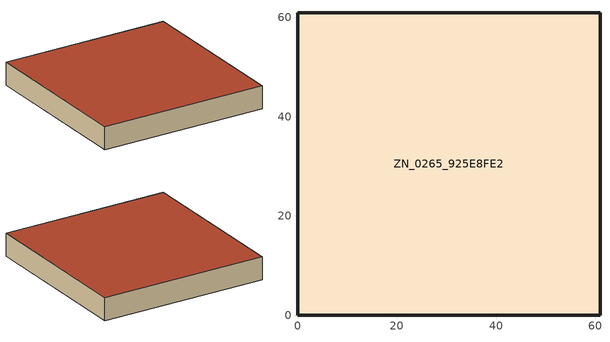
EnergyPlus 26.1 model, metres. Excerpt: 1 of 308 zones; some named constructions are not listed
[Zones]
ZN_0265_925E8FE2
 floor ground (Default_Floor_Construction): 0,60.93 60.93,60.93 60.93,0 0,0 z0
 wall outside (Default_Wall_Construction): 60.93,60.93 0,60.93 0,0 60.93,0 60.93,60.93 z0:8.29
 roof outside (Default_Roof_Construction): 0,0 60.93,0 60.93,60.93 0,60.93 z8.29
[ZoneHVAC:PackagedTerminalAirConditioner]
ZN_0139_7C8B9402_PTAC: GreenFlow_HVAC_Availability_Schedule, ZN_0139_7C8B9402_ExhaustNode, ZN_0139_7C8B9402_InletNode, OutdoorAir:Mixer, ZN_0139_7C8B9402_OA_MIXER, Autosize, Autosize, Autosize, No, 0, 0, 0, Fan:OnOff, ZN_0139_7C8B9402_PTAC_FAN, Coil:Heating:Electric, ZN_0139_7C8B9402_PTAC_ELEC_HEAT, Coil:Cooling:DX:SingleSpeed, ZN_0139_7C8B9402_PTAC_DX_COOL, DrawThrough, GreenFlow_HVAC_Cycling_Fan_Schedule, , , None
ZN_0140_134D859A_PTAC: GreenFlow_HVAC_Availability_Schedule, ZN_0140_134D859A_ExhaustNode, ZN_0140_134D859A_InletNode, OutdoorAir:Mixer, ZN_0140_134D859A_OA_MIXER, Autosize, Autosize, Autosize, No, 0, 0, 0, Fan:OnOff, ZN_0140_134D859A_PTAC_FAN, Coil:Heating:Electric, ZN_0140_134D859A_PTAC_ELEC_HEAT, Coil:Cooling:DX:SingleSpeed, ZN_0140_134D859A_PTAC_DX_COOL, DrawThrough, GreenFlow_HVAC_Cycling_Fan_Schedule, , , None
ZN_0141_30A369C1_PTAC: GreenFlow_HVAC_Availability_Schedule, ZN_0141_30A369C1_ExhaustNode, ZN_0141_30A369C1_InletNode, OutdoorAir:Mixer, ZN_0141_30A369C1_OA_MIXER, Autosize, Autosize, Autosize, No, 0, 0, 0, Fan:OnOff, ZN_0141_30A369C1_PTAC_FAN, Coil:Heating:Electric, ZN_0141_30A369C1_PTAC_ELEC_HEAT, Coil:Cooling:DX:SingleSpeed, ZN_0141_30A369C1_PTAC_DX_COOL, DrawThrough, GreenFlow_HVAC_Cycling_Fan_Schedule, , , None
ZN_0142_AF77278A_PTAC: GreenFlow_HVAC_Availability_Schedule, ZN_0142_AF77278A_ExhaustNode, ZN_0142_AF77278A_InletNode, OutdoorAir:Mixer, ZN_0142_AF77278A_OA_MIXER, Autosize, Autosize, Autosize, No, 0, 0, 0, Fan:OnOff, ZN_0142_AF77278A_PTAC_FAN, Coil:Heating:Electric, ZN_0142_AF77278A_PTAC_ELEC_HEAT, Coil:Cooling:DX:SingleSpeed, ZN_0142_AF77278A_PTAC_DX_COOL, DrawThrough, GreenFlow_HVAC_Cycling_Fan_Schedule, , , None
ZN_0143_7FF6431F_PTAC: GreenFlow_HVAC_Availability_Schedule, ZN_0143_7FF6431F_ExhaustNode, ZN_0143_7FF6431F_InletNode, OutdoorAir:Mixer, ZN_0143_7FF6431F_OA_MIXER, Autosize, Autosize, Autosize, No, 0, 0, 0, Fan:OnOff, ZN_0143_7FF6431F_PTAC_FAN, Coil:Heating:Electric, ZN_0143_7FF6431F_PTAC_ELEC_HEAT, Coil:Cooling:DX:SingleSpeed, ZN_0143_7FF6431F_PTAC_DX_COOL, DrawThrough, GreenFlow_HVAC_Cycling_Fan_Schedule, , , None
ZN_0144_391CD845_PTAC: GreenFlow_HVAC_Availability_Schedule, ZN_0144_391CD845_ExhaustNode, ZN_0144_391CD845_InletNode, OutdoorAir:Mixer, ZN_0144_391CD845_OA_MIXER, Autosize, Autosize, Autosize, No, 0, 0, 0, Fan:OnOff, ZN_0144_391CD845_PTAC_FAN, Coil:Heating:Electric, ZN_0144_391CD845_PTAC_ELEC_HEAT, Coil:Cooling:DX:SingleSpeed, ZN_0144_391CD845_PTAC_DX_COOL, DrawThrough, GreenFlow_HVAC_Cycling_Fan_Schedule, , , None
ZN_0145_304F77CB_PTAC: GreenFlow_HVAC_Availability_Schedule, ZN_0145_304F77CB_ExhaustNode, ZN_0145_304F77CB_InletNode, OutdoorAir:Mixer, ZN_0145_304F77CB_OA_MIXER, Autosize, Autosize, Autosize, No, 0, 0, 0, Fan:OnOff, ZN_0145_304F77CB_PTAC_FAN, Coil:Heating:Electric, ZN_0145_304F77CB_PTAC_ELEC_HEAT, Coil:Cooling:DX:SingleSpeed, ZN_0145_304F77CB_PTAC_DX_COOL, DrawThrough, GreenFlow_HVAC_Cycling_Fan_Schedule, , , None
ZN_0146_C2FDDE64_PTAC: GreenFlow_HVAC_Availability_Schedule, ZN_0146_C2FDDE64_ExhaustNode, ZN_0146_C2FDDE64_InletNode, OutdoorAir:Mixer, ZN_0146_C2FDDE64_OA_MIXER, Autosize, Autosize, Autosize, No, 0, 0, 0, Fan:OnOff, ZN_0146_C2FDDE64_PTAC_FAN, Coil:Heating:Electric, ZN_0146_C2FDDE64_PTAC_ELEC_HEAT, Coil:Cooling:DX:SingleSpeed, ZN_0146_C2FDDE64_PTAC_DX_COOL, DrawThrough, GreenFlow_HVAC_Cycling_Fan_Schedule, , , None
ZN_0147_185301BE_PTAC: GreenFlow_HVAC_Availability_Schedule, ZN_0147_185301BE_ExhaustNode, ZN_0147_185301BE_InletNode, OutdoorAir:Mixer, ZN_0147_185301BE_OA_MIXER, Autosize, Autosize, Autosize, No, 0, 0, 0, Fan:OnOff, ZN_0147_185301BE_PTAC_FAN, Coil:Heating:Electric, ZN_0147_185301BE_PTAC_ELEC_HEAT, Coil:Cooling:DX:SingleSpeed, ZN_0147_185301BE_PTAC_DX_COOL, DrawThrough, GreenFlow_HVAC_Cycling_Fan_Schedule, , , None
ZN_0148_B158AE5D_PTAC: GreenFlow_HVAC_Availability_Schedule, ZN_0148_B158AE5D_ExhaustNode, ZN_0148_B158AE5D_InletNode, OutdoorAir:Mixer, ZN_0148_B158AE5D_OA_MIXER, Autosize, Autosize, Autosize, No, 0, 0, 0, Fan:OnOff, ZN_0148_B158AE5D_PTAC_FAN, Coil:Heating:Electric, ZN_0148_B158AE5D_PTAC_ELEC_HEAT, Coil:Cooling:DX:SingleSpeed, ZN_0148_B158AE5D_PTAC_DX_COOL, DrawThrough, GreenFlow_HVAC_Cycling_Fan_Schedule, , , None
ZN_0149_68EDAAA8_PTAC: GreenFlow_HVAC_Availability_Schedule, ZN_0149_68EDAAA8_ExhaustNode, ZN_0149_68EDAAA8_InletNode, OutdoorAir:Mixer, ZN_0149_68EDAAA8_OA_MIXER, Autosize, Autosize, Autosize, No, 0, 0, 0, Fan:OnOff, ZN_0149_68EDAAA8_PTAC_FAN, Coil:Heating:Electric, ZN_0149_68EDAAA8_PTAC_ELEC_HEAT, Coil:Cooling:DX:SingleSpeed, ZN_0149_68EDAAA8_PTAC_DX_COOL, DrawThrough, GreenFlow_HVAC_Cycling_Fan_Schedule, , , None
ZN_0150_A1B9DFF3_PTAC: GreenFlow_HVAC_Availability_Schedule, ZN_0150_A1B9DFF3_ExhaustNode, ZN_0150_A1B9DFF3_InletNode, OutdoorAir:Mixer, ZN_0150_A1B9DFF3_OA_MIXER, Autosize, Autosize, Autosize, No, 0, 0, 0, Fan:OnOff, ZN_0150_A1B9DFF3_PTAC_FAN, Coil:Heating:Electric, ZN_0150_A1B9DFF3_PTAC_ELEC_HEAT, Coil:Cooling:DX:SingleSpeed, ZN_0150_A1B9DFF3_PTAC_DX_COOL, DrawThrough, GreenFlow_HVAC_Cycling_Fan_Schedule, , , None
ZN_0151_1365ED5C_PTAC: GreenFlow_HVAC_Availability_Schedule, ZN_0151_1365ED5C_ExhaustNode, ZN_0151_1365ED5C_InletNode, OutdoorAir:Mixer, ZN_0151_1365ED5C_OA_MIXER, Autosize, Autosize, Autosize, No, 0, 0, 0, Fan:OnOff, ZN_0151_1365ED5C_PTAC_FAN, Coil:Heating:Electric, ZN_0151_1365ED5C_PTAC_ELEC_HEAT, Coil:Cooling:DX:SingleSpeed, ZN_0151_1365ED5C_PTAC_DX_COOL, DrawThrough, GreenFlow_HVAC_Cycling_Fan_Schedule, , , None
ZN_0152_0453DB2B_PTAC: GreenFlow_HVAC_Availability_Schedule, ZN_0152_0453DB2B_ExhaustNode, ZN_0152_0453DB2B_InletNode, OutdoorAir:Mixer, ZN_0152_0453DB2B_OA_MIXER, Autosize, Autosize, Autosize, No, 0, 0, 0, Fan:OnOff, ZN_0152_0453DB2B_PTAC_FAN, Coil:Heating:Electric, ZN_0152_0453DB2B_PTAC_ELEC_HEAT, Coil:Cooling:DX:SingleSpeed, ZN_0152_0453DB2B_PTAC_DX_COOL, DrawThrough, GreenFlow_HVAC_Cycling_Fan_Schedule, , , None
ZN_0153_B9D61F34_PTAC: GreenFlow_HVAC_Availability_Schedule, ZN_0153_B9D61F34_ExhaustNode, ZN_0153_B9D61F34_InletNode, OutdoorAir:Mixer, ZN_0153_B9D61F34_OA_MIXER, Autosize, Autosize, Autosize, No, 0, 0, 0, Fan:OnOff, ZN_0153_B9D61F34_PTAC_FAN, Coil:Heating:Electric, ZN_0153_B9D61F34_PTAC_ELEC_HEAT, Coil:Cooling:DX:SingleSpeed, ZN_0153_B9D61F34_PTAC_DX_COOL, DrawThrough, GreenFlow_HVAC_Cycling_Fan_Schedule, , , None
ZN_0154_04DA8D93_PTAC: GreenFlow_HVAC_Availability_Schedule, ZN_0154_04DA8D93_ExhaustNode, ZN_0154_04DA8D93_InletNode, OutdoorAir:Mixer, ZN_0154_04DA8D93_OA_MIXER, Autosize, Autosize, Autosize, No, 0, 0, 0, Fan:OnOff, ZN_0154_04DA8D93_PTAC_FAN, Coil:Heating:Electric, ZN_0154_04DA8D93_PTAC_ELEC_HEAT, Coil:Cooling:DX:SingleSpeed, ZN_0154_04DA8D93_PTAC_DX_COOL, DrawThrough, GreenFlow_HVAC_Cycling_Fan_Schedule, , , None
ZN_0155_9D91A08E_PTAC: GreenFlow_HVAC_Availability_Schedule, ZN_0155_9D91A08E_ExhaustNode, ZN_0155_9D91A08E_InletNode, OutdoorAir:Mixer, ZN_0155_9D91A08E_OA_MIXER, Autosize, Autosize, Autosize, No, 0, 0, 0, Fan:OnOff, ZN_0155_9D91A08E_PTAC_FAN, Coil:Heating:Electric, ZN_0155_9D91A08E_PTAC_ELEC_HEAT, Coil:Cooling:DX:SingleSpeed, ZN_0155_9D91A08E_PTAC_DX_COOL, DrawThrough, GreenFlow_HVAC_Cycling_Fan_Schedule, , , None
ZN_0156_4CAB573A_PTAC: GreenFlow_HVAC_Availability_Schedule, ZN_0156_4CAB573A_ExhaustNode, ZN_0156_4CAB573A_InletNode, OutdoorAir:Mixer, ZN_0156_4CAB573A_OA_MIXER, Autosize, Autosize, Autosize, No, 0, 0, 0, Fan:OnOff, ZN_0156_4CAB573A_PTAC_FAN, Coil:Heating:Electric, ZN_0156_4CAB573A_PTAC_ELEC_HEAT, Coil:Cooling:DX:SingleSpeed, ZN_0156_4CAB573A_PTAC_DX_COOL, DrawThrough, GreenFlow_HVAC_Cycling_Fan_Schedule, , , None
ZN_0157_D9287011_PTAC: GreenFlow_HVAC_Availability_Schedule, ZN_0157_D9287011_ExhaustNode, ZN_0157_D9287011_InletNode, OutdoorAir:Mixer, ZN_0157_D9287011_OA_MIXER, Autosize, Autosize, Autosize, No, 0, 0, 0, Fan:OnOff, ZN_0157_D9287011_PTAC_FAN, Coil:Heating:Electric, ZN_0157_D9287011_PTAC_ELEC_HEAT, Coil:Cooling:DX:SingleSpeed, ZN_0157_D9287011_PTAC_DX_COOL, DrawThrough, GreenFlow_HVAC_Cycling_Fan_Schedule, , , None
ZN_0158_27FD3C13_PTAC: GreenFlow_HVAC_Availability_Schedule, ZN_0158_27FD3C13_ExhaustNode, ZN_0158_27FD3C13_InletNode, OutdoorAir:Mixer, ZN_0158_27FD3C13_OA_MIXER, Autosize, Autosize, Autosize, No, 0, 0, 0, Fan:OnOff, ZN_0158_27FD3C13_PTAC_FAN, Coil:Heating:Electric, ZN_0158_27FD3C13_PTAC_ELEC_HEAT, Coil:Cooling:DX:SingleSpeed, ZN_0158_27FD3C13_PTAC_DX_COOL, DrawThrough, GreenFlow_HVAC_Cycling_Fan_Schedule, , , None
ZN_0159_9D803010_PTAC: GreenFlow_HVAC_Availability_Schedule, ZN_0159_9D803010_ExhaustNode, ZN_0159_9D803010_InletNode, OutdoorAir:Mixer, ZN_0159_9D803010_OA_MIXER, Autosize, Autosize, Autosize, No, 0, 0, 0, Fan:OnOff, ZN_0159_9D803010_PTAC_FAN, Coil:Heating:Electric, ZN_0159_9D803010_PTAC_ELEC_HEAT, Coil:Cooling:DX:SingleSpeed, ZN_0159_9D803010_PTAC_DX_COOL, DrawThrough, GreenFlow_HVAC_Cycling_Fan_Schedule, , , None
ZN_0160_4B3AB0EC_PTAC: GreenFlow_HVAC_Availability_Schedule, ZN_0160_4B3AB0EC_ExhaustNode, ZN_0160_4B3AB0EC_InletNode, OutdoorAir:Mixer, ZN_0160_4B3AB0EC_OA_MIXER, Autosize, Autosize, Autosize, No, 0, 0, 0, Fan:OnOff, ZN_0160_4B3AB0EC_PTAC_FAN, Coil:Heating:Electric, ZN_0160_4B3AB0EC_PTAC_ELEC_HEAT, Coil:Cooling:DX:SingleSpeed, ZN_0160_4B3AB0EC_PTAC_DX_COOL, DrawThrough, GreenFlow_HVAC_Cycling_Fan_Schedule, , , None
ZN_0161_3F37EE41_PTAC: GreenFlow_HVAC_Availability_Schedule, ZN_0161_3F37EE41_ExhaustNode, ZN_0161_3F37EE41_InletNode, OutdoorAir:Mixer, ZN_0161_3F37EE41_OA_MIXER, Autosize, Autosize, Autosize, No, 0, 0, 0, Fan:OnOff, ZN_0161_3F37EE41_PTAC_FAN, Coil:Heating:Electric, ZN_0161_3F37EE41_PTAC_ELEC_HEAT, Coil:Cooling:DX:SingleSpeed, ZN_0161_3F37EE41_PTAC_DX_COOL, DrawThrough, GreenFlow_HVAC_Cycling_Fan_Schedule, , , None
ZN_0162_439E8090_PTAC: GreenFlow_HVAC_Availability_Schedule, ZN_0162_439E8090_ExhaustNode, ZN_0162_439E8090_InletNode, OutdoorAir:Mixer, ZN_0162_439E8090_OA_MIXER, Autosize, Autosize, Autosize, No, 0, 0, 0, Fan:OnOff, ZN_0162_439E8090_PTAC_FAN, Coil:Heating:Electric, ZN_0162_439E8090_PTAC_ELEC_HEAT, Coil:Cooling:DX:SingleSpeed, ZN_0162_439E8090_PTAC_DX_COOL, DrawThrough, GreenFlow_HVAC_Cycling_Fan_Schedule, , , None
ZN_0163_339C02C2_PTAC: GreenFlow_HVAC_Availability_Schedule, ZN_0163_339C02C2_ExhaustNode, ZN_0163_339C02C2_InletNode, OutdoorAir:Mixer, ZN_0163_339C02C2_OA_MIXER, Autosize, Autosize, Autosize, No, 0, 0, 0, Fan:OnOff, ZN_0163_339C02C2_PTAC_FAN, Coil:Heating:Electric, ZN_0163_339C02C2_PTAC_ELEC_HEAT, Coil:Cooling:DX:SingleSpeed, ZN_0163_339C02C2_PTAC_DX_COOL, DrawThrough, GreenFlow_HVAC_Cycling_Fan_Schedule, , , None
ZN_0164_69AD16CD_PTAC: GreenFlow_HVAC_Availability_Schedule, ZN_0164_69AD16CD_ExhaustNode, ZN_0164_69AD16CD_InletNode, OutdoorAir:Mixer, ZN_0164_69AD16CD_OA_MIXER, Autosize, Autosize, Autosize, No, 0, 0, 0, Fan:OnOff, ZN_0164_69AD16CD_PTAC_FAN, Coil:Heating:Electric, ZN_0164_69AD16CD_PTAC_ELEC_HEAT, Coil:Cooling:DX:SingleSpeed, ZN_0164_69AD16CD_PTAC_DX_COOL, DrawThrough, GreenFlow_HVAC_Cycling_Fan_Schedule, , , None
ZN_0165_8DFCB2B8_PTAC: GreenFlow_HVAC_Availability_Schedule, ZN_0165_8DFCB2B8_ExhaustNode, ZN_0165_8DFCB2B8_InletNode, OutdoorAir:Mixer, ZN_0165_8DFCB2B8_OA_MIXER, Autosize, Autosize, Autosize, No, 0, 0, 0, Fan:OnOff, ZN_0165_8DFCB2B8_PTAC_FAN, Coil:Heating:Electric, ZN_0165_8DFCB2B8_PTAC_ELEC_HEAT, Coil:Cooling:DX:SingleSpeed, ZN_0165_8DFCB2B8_PTAC_DX_COOL, DrawThrough, GreenFlow_HVAC_Cycling_Fan_Schedule, , , None
ZN_0166_C2C36B41_PTAC: GreenFlow_HVAC_Availability_Schedule, ZN_0166_C2C36B41_ExhaustNode, ZN_0166_C2C36B41_InletNode, OutdoorAir:Mixer, ZN_0166_C2C36B41_OA_MIXER, Autosize, Autosize, Autosize, No, 0, 0, 0, Fan:OnOff, ZN_0166_C2C36B41_PTAC_FAN, Coil:Heating:Electric, ZN_0166_C2C36B41_PTAC_ELEC_HEAT, Coil:Cooling:DX:SingleSpeed, ZN_0166_C2C36B41_PTAC_DX_COOL, DrawThrough, GreenFlow_HVAC_Cycling_Fan_Schedule, , , None
ZN_0167_520E2762_PTAC: GreenFlow_HVAC_Availability_Schedule, ZN_0167_520E2762_ExhaustNode, ZN_0167_520E2762_InletNode, OutdoorAir:Mixer, ZN_0167_520E2762_OA_MIXER, Autosize, Autosize, Autosize, No, 0, 0, 0, Fan:OnOff, ZN_0167_520E2762_PTAC_FAN, Coil:Heating:Electric, ZN_0167_520E2762_PTAC_ELEC_HEAT, Coil:Cooling:DX:SingleSpeed, ZN_0167_520E2762_PTAC_DX_COOL, DrawThrough, GreenFlow_HVAC_Cycling_Fan_Schedule, , , None
ZN_0168_588DFD95_PTAC: GreenFlow_HVAC_Availability_Schedule, ZN_0168_588DFD95_ExhaustNode, ZN_0168_588DFD95_InletNode, OutdoorAir:Mixer, ZN_0168_588DFD95_OA_MIXER, Autosize, Autosize, Autosize, No, 0, 0, 0, Fan:OnOff, ZN_0168_588DFD95_PTAC_FAN, Coil:Heating:Electric, ZN_0168_588DFD95_PTAC_ELEC_HEAT, Coil:Cooling:DX:SingleSpeed, ZN_0168_588DFD95_PTAC_DX_COOL, DrawThrough, GreenFlow_HVAC_Cycling_Fan_Schedule, , , None
ZN_0169_66E20AA4_PTAC: GreenFlow_HVAC_Availability_Schedule, ZN_0169_66E20AA4_ExhaustNode, ZN_0169_66E20AA4_InletNode, OutdoorAir:Mixer, ZN_0169_66E20AA4_OA_MIXER, Autosize, Autosize, Autosize, No, 0, 0, 0, Fan:OnOff, ZN_0169_66E20AA4_PTAC_FAN, Coil:Heating:Electric, ZN_0169_66E20AA4_PTAC_ELEC_HEAT, Coil:Cooling:DX:SingleSpeed, ZN_0169_66E20AA4_PTAC_DX_COOL, DrawThrough, GreenFlow_HVAC_Cycling_Fan_Schedule, , , None
ZN_0170_C9DB072C_PTAC: GreenFlow_HVAC_Availability_Schedule, ZN_0170_C9DB072C_ExhaustNode, ZN_0170_C9DB072C_InletNode, OutdoorAir:Mixer, ZN_0170_C9DB072C_OA_MIXER, Autosize, Autosize, Autosize, No, 0, 0, 0, Fan:OnOff, ZN_0170_C9DB072C_PTAC_FAN, Coil:Heating:Electric, ZN_0170_C9DB072C_PTAC_ELEC_HEAT, Coil:Cooling:DX:SingleSpeed, ZN_0170_C9DB072C_PTAC_DX_COOL, DrawThrough, GreenFlow_HVAC_Cycling_Fan_Schedule, , , None
ZN_0171_E8494D29_PTAC: GreenFlow_HVAC_Availability_Schedule, ZN_0171_E8494D29_ExhaustNode, ZN_0171_E8494D29_InletNode, OutdoorAir:Mixer, ZN_0171_E8494D29_OA_MIXER, Autosize, Autosize, Autosize, No, 0, 0, 0, Fan:OnOff, ZN_0171_E8494D29_PTAC_FAN, Coil:Heating:Electric, ZN_0171_E8494D29_PTAC_ELEC_HEAT, Coil:Cooling:DX:SingleSpeed, ZN_0171_E8494D29_PTAC_DX_COOL, DrawThrough, GreenFlow_HVAC_Cycling_Fan_Schedule, , , None
ZN_0172_9C59F56C_PTAC: GreenFlow_HVAC_Availability_Schedule, ZN_0172_9C59F56C_ExhaustNode, ZN_0172_9C59F56C_InletNode, OutdoorAir:Mixer, ZN_0172_9C59F56C_OA_MIXER, Autosize, Autosize, Autosize, No, 0, 0, 0, Fan:OnOff, ZN_0172_9C59F56C_PTAC_FAN, Coil:Heating:Electric, ZN_0172_9C59F56C_PTAC_ELEC_HEAT, Coil:Cooling:DX:SingleSpeed, ZN_0172_9C59F56C_PTAC_DX_COOL, DrawThrough, GreenFlow_HVAC_Cycling_Fan_Schedule, , , None
ZN_0173_82892018_PTAC: GreenFlow_HVAC_Availability_Schedule, ZN_0173_82892018_ExhaustNode, ZN_0173_82892018_InletNode, OutdoorAir:Mixer, ZN_0173_82892018_OA_MIXER, Autosize, Autosize, Autosize, No, 0, 0, 0, Fan:OnOff, ZN_0173_82892018_PTAC_FAN, Coil:Heating:Electric, ZN_0173_82892018_PTAC_ELEC_HEAT, Coil:Cooling:DX:SingleSpeed, ZN_0173_82892018_PTAC_DX_COOL, DrawThrough, GreenFlow_HVAC_Cycling_Fan_Schedule, , , None
ZN_0174_98A2A24A_PTAC: GreenFlow_HVAC_Availability_Schedule, ZN_0174_98A2A24A_ExhaustNode, ZN_0174_98A2A24A_InletNode, OutdoorAir:Mixer, ZN_0174_98A2A24A_OA_MIXER, Autosize, Autosize, Autosize, No, 0, 0, 0, Fan:OnOff, ZN_0174_98A2A24A_PTAC_FAN, Coil:Heating:Electric, ZN_0174_98A2A24A_PTAC_ELEC_HEAT, Coil:Cooling:DX:SingleSpeed, ZN_0174_98A2A24A_PTAC_DX_COOL, DrawThrough, GreenFlow_HVAC_Cycling_Fan_Schedule, , , None
ZN_0175_8956BA41_PTAC: GreenFlow_HVAC_Availability_Schedule, ZN_0175_8956BA41_ExhaustNode, ZN_0175_8956BA41_InletNode, OutdoorAir:Mixer, ZN_0175_8956BA41_OA_MIXER, Autosize, Autosize, Autosize, No, 0, 0, 0, Fan:OnOff, ZN_0175_8956BA41_PTAC_FAN, Coil:Heating:Electric, ZN_0175_8956BA41_PTAC_ELEC_HEAT, Coil:Cooling:DX:SingleSpeed, ZN_0175_8956BA41_PTAC_DX_COOL, DrawThrough, GreenFlow_HVAC_Cycling_Fan_Schedule, , , None
ZN_0176_9314483B_PTAC: GreenFlow_HVAC_Availability_Schedule, ZN_0176_9314483B_ExhaustNode, ZN_0176_9314483B_InletNode, OutdoorAir:Mixer, ZN_0176_9314483B_OA_MIXER, Autosize, Autosize, Autosize, No, 0, 0, 0, Fan:OnOff, ZN_0176_9314483B_PTAC_FAN, Coil:Heating:Electric, ZN_0176_9314483B_PTAC_ELEC_HEAT, Coil:Cooling:DX:SingleSpeed, ZN_0176_9314483B_PTAC_DX_COOL, DrawThrough, GreenFlow_HVAC_Cycling_Fan_Schedule, , , None
ZN_0177_1BDC5C36_PTAC: GreenFlow_HVAC_Availability_Schedule, ZN_0177_1BDC5C36_ExhaustNode, ZN_0177_1BDC5C36_InletNode, OutdoorAir:Mixer, ZN_0177_1BDC5C36_OA_MIXER, Autosize, Autosize, Autosize, No, 0, 0, 0, Fan:OnOff, ZN_0177_1BDC5C36_PTAC_FAN, Coil:Heating:Electric, ZN_0177_1BDC5C36_PTAC_ELEC_HEAT, Coil:Cooling:DX:SingleSpeed, ZN_0177_1BDC5C36_PTAC_DX_COOL, DrawThrough, GreenFlow_HVAC_Cycling_Fan_Schedule, , , None
ZN_0178_748DEABB_PTAC: GreenFlow_HVAC_Availability_Schedule, ZN_0178_748DEABB_ExhaustNode, ZN_0178_748DEABB_InletNode, OutdoorAir:Mixer, ZN_0178_748DEABB_OA_MIXER, Autosize, Autosize, Autosize, No, 0, 0, 0, Fan:OnOff, ZN_0178_748DEABB_PTAC_FAN, Coil:Heating:Electric, ZN_0178_748DEABB_PTAC_ELEC_HEAT, Coil:Cooling:DX:SingleSpeed, ZN_0178_748DEABB_PTAC_DX_COOL, DrawThrough, GreenFlow_HVAC_Cycling_Fan_Schedule, , , None
ZN_0179_6F336E54_PTAC: GreenFlow_HVAC_Availability_Schedule, ZN_0179_6F336E54_ExhaustNode, ZN_0179_6F336E54_InletNode, OutdoorAir:Mixer, ZN_0179_6F336E54_OA_MIXER, Autosize, Autosize, Autosize, No, 0, 0, 0, Fan:OnOff, ZN_0179_6F336E54_PTAC_FAN, Coil:Heating:Electric, ZN_0179_6F336E54_PTAC_ELEC_HEAT, Coil:Cooling:DX:SingleSpeed, ZN_0179_6F336E54_PTAC_DX_COOL, DrawThrough, GreenFlow_HVAC_Cycling_Fan_Schedule, , , None
ZN_0180_7018E479_PTAC: GreenFlow_HVAC_Availability_Schedule, ZN_0180_7018E479_ExhaustNode, ZN_0180_7018E479_InletNode, OutdoorAir:Mixer, ZN_0180_7018E479_OA_MIXER, Autosize, Autosize, Autosize, No, 0, 0, 0, Fan:OnOff, ZN_0180_7018E479_PTAC_FAN, Coil:Heating:Electric, ZN_0180_7018E479_PTAC_ELEC_HEAT, Coil:Cooling:DX:SingleSpeed, ZN_0180_7018E479_PTAC_DX_COOL, DrawThrough, GreenFlow_HVAC_Cycling_Fan_Schedule, , , None
ZN_0181_709F4962_PTAC: GreenFlow_HVAC_Availability_Schedule, ZN_0181_709F4962_ExhaustNode, ZN_0181_709F4962_InletNode, OutdoorAir:Mixer, ZN_0181_709F4962_OA_MIXER, Autosize, Autosize, Autosize, No, 0, 0, 0, Fan:OnOff, ZN_0181_709F4962_PTAC_FAN, Coil:Heating:Electric, ZN_0181_709F4962_PTAC_ELEC_HEAT, Coil:Cooling:DX:SingleSpeed, ZN_0181_709F4962_PTAC_DX_COOL, DrawThrough, GreenFlow_HVAC_Cycling_Fan_Schedule, , , None
ZN_0182_583138AB_PTAC: GreenFlow_HVAC_Availability_Schedule, ZN_0182_583138AB_ExhaustNode, ZN_0182_583138AB_InletNode, OutdoorAir:Mixer, ZN_0182_583138AB_OA_MIXER, Autosize, Autosize, Autosize, No, 0, 0, 0, Fan:OnOff, ZN_0182_583138AB_PTAC_FAN, Coil:Heating:Electric, ZN_0182_583138AB_PTAC_ELEC_HEAT, Coil:Cooling:DX:SingleSpeed, ZN_0182_583138AB_PTAC_DX_COOL, DrawThrough, GreenFlow_HVAC_Cycling_Fan_Schedule, , , None
ZN_0183_BF0B66C8_PTAC: GreenFlow_HVAC_Availability_Schedule, ZN_0183_BF0B66C8_ExhaustNode, ZN_0183_BF0B66C8_InletNode, OutdoorAir:Mixer, ZN_0183_BF0B66C8_OA_MIXER, Autosize, Autosize, Autosize, No, 0, 0, 0, Fan:OnOff, ZN_0183_BF0B66C8_PTAC_FAN, Coil:Heating:Electric, ZN_0183_BF0B66C8_PTAC_ELEC_HEAT, Coil:Cooling:DX:SingleSpeed, ZN_0183_BF0B66C8_PTAC_DX_COOL, DrawThrough, GreenFlow_HVAC_Cycling_Fan_Schedule, , , None
ZN_0184_3642C250_PTAC: GreenFlow_HVAC_Availability_Schedule, ZN_0184_3642C250_ExhaustNode, ZN_0184_3642C250_InletNode, OutdoorAir:Mixer, ZN_0184_3642C250_OA_MIXER, Autosize, Autosize, Autosize, No, 0, 0, 0, Fan:OnOff, ZN_0184_3642C250_PTAC_FAN, Coil:Heating:Electric, ZN_0184_3642C250_PTAC_ELEC_HEAT, Coil:Cooling:DX:SingleSpeed, ZN_0184_3642C250_PTAC_DX_COOL, DrawThrough, GreenFlow_HVAC_Cycling_Fan_Schedule, , , None
ZN_0185_0BD5E290_PTAC: GreenFlow_HVAC_Availability_Schedule, ZN_0185_0BD5E290_ExhaustNode, ZN_0185_0BD5E290_InletNode, OutdoorAir:Mixer, ZN_0185_0BD5E290_OA_MIXER, Autosize, Autosize, Autosize, No, 0, 0, 0, Fan:OnOff, ZN_0185_0BD5E290_PTAC_FAN, Coil:Heating:Electric, ZN_0185_0BD5E290_PTAC_ELEC_HEAT, Coil:Cooling:DX:SingleSpeed, ZN_0185_0BD5E290_PTAC_DX_COOL, DrawThrough, GreenFlow_HVAC_Cycling_Fan_Schedule, , , None
ZN_0186_579ADA50_PTAC: GreenFlow_HVAC_Availability_Schedule, ZN_0186_579ADA50_ExhaustNode, ZN_0186_579ADA50_InletNode, OutdoorAir:Mixer, ZN_0186_579ADA50_OA_MIXER, Autosize, Autosize, Autosize, No, 0, 0, 0, Fan:OnOff, ZN_0186_579ADA50_PTAC_FAN, Coil:Heating:Electric, ZN_0186_579ADA50_PTAC_ELEC_HEAT, Coil:Cooling:DX:SingleSpeed, ZN_0186_579ADA50_PTAC_DX_COOL, DrawThrough, GreenFlow_HVAC_Cycling_Fan_Schedule, , , None
ZN_0187_E6499E54_PTAC: GreenFlow_HVAC_Availability_Schedule, ZN_0187_E6499E54_ExhaustNode, ZN_0187_E6499E54_InletNode, OutdoorAir:Mixer, ZN_0187_E6499E54_OA_MIXER, Autosize, Autosize, Autosize, No, 0, 0, 0, Fan:OnOff, ZN_0187_E6499E54_PTAC_FAN, Coil:Heating:Electric, ZN_0187_E6499E54_PTAC_ELEC_HEAT, Coil:Cooling:DX:SingleSpeed, ZN_0187_E6499E54_PTAC_DX_COOL, DrawThrough, GreenFlow_HVAC_Cycling_Fan_Schedule, , , None
ZN_0188_7B576908_PTAC: GreenFlow_HVAC_Availability_Schedule, ZN_0188_7B576908_ExhaustNode, ZN_0188_7B576908_InletNode, OutdoorAir:Mixer, ZN_0188_7B576908_OA_MIXER, Autosize, Autosize, Autosize, No, 0, 0, 0, Fan:OnOff, ZN_0188_7B576908_PTAC_FAN, Coil:Heating:Electric, ZN_0188_7B576908_PTAC_ELEC_HEAT, Coil:Cooling:DX:SingleSpeed, ZN_0188_7B576908_PTAC_DX_COOL, DrawThrough, GreenFlow_HVAC_Cycling_Fan_Schedule, , , None
ZN_0189_2BAA7D18_PTAC: GreenFlow_HVAC_Availability_Schedule, ZN_0189_2BAA7D18_ExhaustNode, ZN_0189_2BAA7D18_InletNode, OutdoorAir:Mixer, ZN_0189_2BAA7D18_OA_MIXER, Autosize, Autosize, Autosize, No, 0, 0, 0, Fan:OnOff, ZN_0189_2BAA7D18_PTAC_FAN, Coil:Heating:Electric, ZN_0189_2BAA7D18_PTAC_ELEC_HEAT, Coil:Cooling:DX:SingleSpeed, ZN_0189_2BAA7D18_PTAC_DX_COOL, DrawThrough, GreenFlow_HVAC_Cycling_Fan_Schedule, , , None
ZN_0190_F13DB0DC_PTAC: GreenFlow_HVAC_Availability_Schedule, ZN_0190_F13DB0DC_ExhaustNode, ZN_0190_F13DB0DC_InletNode, OutdoorAir:Mixer, ZN_0190_F13DB0DC_OA_MIXER, Autosize, Autosize, Autosize, No, 0, 0, 0, Fan:OnOff, ZN_0190_F13DB0DC_PTAC_FAN, Coil:Heating:Electric, ZN_0190_F13DB0DC_PTAC_ELEC_HEAT, Coil:Cooling:DX:SingleSpeed, ZN_0190_F13DB0DC_PTAC_DX_COOL, DrawThrough, GreenFlow_HVAC_Cycling_Fan_Schedule, , , None
ZN_0191_C6A405EC_PTAC: GreenFlow_HVAC_Availability_Schedule, ZN_0191_C6A405EC_ExhaustNode, ZN_0191_C6A405EC_InletNode, OutdoorAir:Mixer, ZN_0191_C6A405EC_OA_MIXER, Autosize, Autosize, Autosize, No, 0, 0, 0, Fan:OnOff, ZN_0191_C6A405EC_PTAC_FAN, Coil:Heating:Electric, ZN_0191_C6A405EC_PTAC_ELEC_HEAT, Coil:Cooling:DX:SingleSpeed, ZN_0191_C6A405EC_PTAC_DX_COOL, DrawThrough, GreenFlow_HVAC_Cycling_Fan_Schedule, , , None
ZN_0192_25EA58B8_PTAC: GreenFlow_HVAC_Availability_Schedule, ZN_0192_25EA58B8_ExhaustNode, ZN_0192_25EA58B8_InletNode, OutdoorAir:Mixer, ZN_0192_25EA58B8_OA_MIXER, Autosize, Autosize, Autosize, No, 0, 0, 0, Fan:OnOff, ZN_0192_25EA58B8_PTAC_FAN, Coil:Heating:Electric, ZN_0192_25EA58B8_PTAC_ELEC_HEAT, Coil:Cooling:DX:SingleSpeed, ZN_0192_25EA58B8_PTAC_DX_COOL, DrawThrough, GreenFlow_HVAC_Cycling_Fan_Schedule, , , None
ZN_0193_19CC016D_PTAC: GreenFlow_HVAC_Availability_Schedule, ZN_0193_19CC016D_ExhaustNode, ZN_0193_19CC016D_InletNode, OutdoorAir:Mixer, ZN_0193_19CC016D_OA_MIXER, Autosize, Autosize, Autosize, No, 0, 0, 0, Fan:OnOff, ZN_0193_19CC016D_PTAC_FAN, Coil:Heating:Electric, ZN_0193_19CC016D_PTAC_ELEC_HEAT, Coil:Cooling:DX:SingleSpeed, ZN_0193_19CC016D_PTAC_DX_COOL, DrawThrough, GreenFlow_HVAC_Cycling_Fan_Schedule, , , None
ZN_0194_0F0D150B_PTAC: GreenFlow_HVAC_Availability_Schedule, ZN_0194_0F0D150B_ExhaustNode, ZN_0194_0F0D150B_InletNode, OutdoorAir:Mixer, ZN_0194_0F0D150B_OA_MIXER, Autosize, Autosize, Autosize, No, 0, 0, 0, Fan:OnOff, ZN_0194_0F0D150B_PTAC_FAN, Coil:Heating:Electric, ZN_0194_0F0D150B_PTAC_ELEC_HEAT, Coil:Cooling:DX:SingleSpeed, ZN_0194_0F0D150B_PTAC_DX_COOL, DrawThrough, GreenFlow_HVAC_Cycling_Fan_Schedule, , , None
ZN_0195_3DDD217D_PTAC: GreenFlow_HVAC_Availability_Schedule, ZN_0195_3DDD217D_ExhaustNode, ZN_0195_3DDD217D_InletNode, OutdoorAir:Mixer, ZN_0195_3DDD217D_OA_MIXER, Autosize, Autosize, Autosize, No, 0, 0, 0, Fan:OnOff, ZN_0195_3DDD217D_PTAC_FAN, Coil:Heating:Electric, ZN_0195_3DDD217D_PTAC_ELEC_HEAT, Coil:Cooling:DX:SingleSpeed, ZN_0195_3DDD217D_PTAC_DX_COOL, DrawThrough, GreenFlow_HVAC_Cycling_Fan_Schedule, , , None
ZN_0196_B7B315D0_PTAC: GreenFlow_HVAC_Availability_Schedule, ZN_0196_B7B315D0_ExhaustNode, ZN_0196_B7B315D0_InletNode, OutdoorAir:Mixer, ZN_0196_B7B315D0_OA_MIXER, Autosize, Autosize, Autosize, No, 0, 0, 0, Fan:OnOff, ZN_0196_B7B315D0_PTAC_FAN, Coil:Heating:Electric, ZN_0196_B7B315D0_PTAC_ELEC_HEAT, Coil:Cooling:DX:SingleSpeed, ZN_0196_B7B315D0_PTAC_DX_COOL, DrawThrough, GreenFlow_HVAC_Cycling_Fan_Schedule, , , None
ZN_0197_84CB8A04_PTAC: GreenFlow_HVAC_Availability_Schedule, ZN_0197_84CB8A04_ExhaustNode, ZN_0197_84CB8A04_InletNode, OutdoorAir:Mixer, ZN_0197_84CB8A04_OA_MIXER, Autosize, Autosize, Autosize, No, 0, 0, 0, Fan:OnOff, ZN_0197_84CB8A04_PTAC_FAN, Coil:Heating:Electric, ZN_0197_84CB8A04_PTAC_ELEC_HEAT, Coil:Cooling:DX:SingleSpeed, ZN_0197_84CB8A04_PTAC_DX_COOL, DrawThrough, GreenFlow_HVAC_Cycling_Fan_Schedule, , , None
ZN_0198_AB8A94F0_PTAC: GreenFlow_HVAC_Availability_Schedule, ZN_0198_AB8A94F0_ExhaustNode, ZN_0198_AB8A94F0_InletNode, OutdoorAir:Mixer, ZN_0198_AB8A94F0_OA_MIXER, Autosize, Autosize, Autosize, No, 0, 0, 0, Fan:OnOff, ZN_0198_AB8A94F0_PTAC_FAN, Coil:Heating:Electric, ZN_0198_AB8A94F0_PTAC_ELEC_HEAT, Coil:Cooling:DX:SingleSpeed, ZN_0198_AB8A94F0_PTAC_DX_COOL, DrawThrough, GreenFlow_HVAC_Cycling_Fan_Schedule, , , None
ZN_0199_F4252FE2_PTAC: GreenFlow_HVAC_Availability_Schedule, ZN_0199_F4252FE2_ExhaustNode, ZN_0199_F4252FE2_InletNode, OutdoorAir:Mixer, ZN_0199_F4252FE2_OA_MIXER, Autosize, Autosize, Autosize, No, 0, 0, 0, Fan:OnOff, ZN_0199_F4252FE2_PTAC_FAN, Coil:Heating:Electric, ZN_0199_F4252FE2_PTAC_ELEC_HEAT, Coil:Cooling:DX:SingleSpeed, ZN_0199_F4252FE2_PTAC_DX_COOL, DrawThrough, GreenFlow_HVAC_Cycling_Fan_Schedule, , , None
ZN_0200_B87919D7_PTAC: GreenFlow_HVAC_Availability_Schedule, ZN_0200_B87919D7_ExhaustNode, ZN_0200_B87919D7_InletNode, OutdoorAir:Mixer, ZN_0200_B87919D7_OA_MIXER, Autosize, Autosize, Autosize, No, 0, 0, 0, Fan:OnOff, ZN_0200_B87919D7_PTAC_FAN, Coil:Heating:Electric, ZN_0200_B87919D7_PTAC_ELEC_HEAT, Coil:Cooling:DX:SingleSpeed, ZN_0200_B87919D7_PTAC_DX_COOL, DrawThrough, GreenFlow_HVAC_Cycling_Fan_Schedule, , , None
ZN_0201_B36F9DC3_PTAC: GreenFlow_HVAC_Availability_Schedule, ZN_0201_B36F9DC3_ExhaustNode, ZN_0201_B36F9DC3_InletNode, OutdoorAir:Mixer, ZN_0201_B36F9DC3_OA_MIXER, Autosize, Autosize, Autosize, No, 0, 0, 0, Fan:OnOff, ZN_0201_B36F9DC3_PTAC_FAN, Coil:Heating:Electric, ZN_0201_B36F9DC3_PTAC_ELEC_HEAT, Coil:Cooling:DX:SingleSpeed, ZN_0201_B36F9DC3_PTAC_DX_COOL, DrawThrough, GreenFlow_HVAC_Cycling_Fan_Schedule, , , None
ZN_0202_2310BD25_PTAC: GreenFlow_HVAC_Availability_Schedule, ZN_0202_2310BD25_ExhaustNode, ZN_0202_2310BD25_InletNode, OutdoorAir:Mixer, ZN_0202_2310BD25_OA_MIXER, Autosize, Autosize, Autosize, No, 0, 0, 0, Fan:OnOff, ZN_0202_2310BD25_PTAC_FAN, Coil:Heating:Electric, ZN_0202_2310BD25_PTAC_ELEC_HEAT, Coil:Cooling:DX:SingleSpeed, ZN_0202_2310BD25_PTAC_DX_COOL, DrawThrough, GreenFlow_HVAC_Cycling_Fan_Schedule, , , None
ZN_0203_27084089_PTAC: GreenFlow_HVAC_Availability_Schedule, ZN_0203_27084089_ExhaustNode, ZN_0203_27084089_InletNode, OutdoorAir:Mixer, ZN_0203_27084089_OA_MIXER, Autosize, Autosize, Autosize, No, 0, 0, 0, Fan:OnOff, ZN_0203_27084089_PTAC_FAN, Coil:Heating:Electric, ZN_0203_27084089_PTAC_ELEC_HEAT, Coil:Cooling:DX:SingleSpeed, ZN_0203_27084089_PTAC_DX_COOL, DrawThrough, GreenFlow_HVAC_Cycling_Fan_Schedule, , , None
ZN_0204_C7F78A1B_PTAC: GreenFlow_HVAC_Availability_Schedule, ZN_0204_C7F78A1B_ExhaustNode, ZN_0204_C7F78A1B_InletNode, OutdoorAir:Mixer, ZN_0204_C7F78A1B_OA_MIXER, Autosize, Autosize, Autosize, No, 0, 0, 0, Fan:OnOff, ZN_0204_C7F78A1B_PTAC_FAN, Coil:Heating:Electric, ZN_0204_C7F78A1B_PTAC_ELEC_HEAT, Coil:Cooling:DX:SingleSpeed, ZN_0204_C7F78A1B_PTAC_DX_COOL, DrawThrough, GreenFlow_HVAC_Cycling_Fan_Schedule, , , None
ZN_0205_AA35370C_PTAC: GreenFlow_HVAC_Availability_Schedule, ZN_0205_AA35370C_ExhaustNode, ZN_0205_AA35370C_InletNode, OutdoorAir:Mixer, ZN_0205_AA35370C_OA_MIXER, Autosize, Autosize, Autosize, No, 0, 0, 0, Fan:OnOff, ZN_0205_AA35370C_PTAC_FAN, Coil:Heating:Electric, ZN_0205_AA35370C_PTAC_ELEC_HEAT, Coil:Cooling:DX:SingleSpeed, ZN_0205_AA35370C_PTAC_DX_COOL, DrawThrough, GreenFlow_HVAC_Cycling_Fan_Schedule, , , None
ZN_0206_50D86E3A_PTAC: GreenFlow_HVAC_Availability_Schedule, ZN_0206_50D86E3A_ExhaustNode, ZN_0206_50D86E3A_InletNode, OutdoorAir:Mixer, ZN_0206_50D86E3A_OA_MIXER, Autosize, Autosize, Autosize, No, 0, 0, 0, Fan:OnOff, ZN_0206_50D86E3A_PTAC_FAN, Coil:Heating:Electric, ZN_0206_50D86E3A_PTAC_ELEC_HEAT, Coil:Cooling:DX:SingleSpeed, ZN_0206_50D86E3A_PTAC_DX_COOL, DrawThrough, GreenFlow_HVAC_Cycling_Fan_Schedule, , , None
ZN_0207_BC55BDE5_PTAC: GreenFlow_HVAC_Availability_Schedule, ZN_0207_BC55BDE5_ExhaustNode, ZN_0207_BC55BDE5_InletNode, OutdoorAir:Mixer, ZN_0207_BC55BDE5_OA_MIXER, Autosize, Autosize, Autosize, No, 0, 0, 0, Fan:OnOff, ZN_0207_BC55BDE5_PTAC_FAN, Coil:Heating:Electric, ZN_0207_BC55BDE5_PTAC_ELEC_HEAT, Coil:Cooling:DX:SingleSpeed, ZN_0207_BC55BDE5_PTAC_DX_COOL, DrawThrough, GreenFlow_HVAC_Cycling_Fan_Schedule, , , None
ZN_0208_B04A5E69_PTAC: GreenFlow_HVAC_Availability_Schedule, ZN_0208_B04A5E69_ExhaustNode, ZN_0208_B04A5E69_InletNode, OutdoorAir:Mixer, ZN_0208_B04A5E69_OA_MIXER, Autosize, Autosize, Autosize, No, 0, 0, 0, Fan:OnOff, ZN_0208_B04A5E69_PTAC_FAN, Coil:Heating:Electric, ZN_0208_B04A5E69_PTAC_ELEC_HEAT, Coil:Cooling:DX:SingleSpeed, ZN_0208_B04A5E69_PTAC_DX_COOL, DrawThrough, GreenFlow_HVAC_Cycling_Fan_Schedule, , , None
ZN_0209_0B5E417C_PTAC: GreenFlow_HVAC_Availability_Schedule, ZN_0209_0B5E417C_ExhaustNode, ZN_0209_0B5E417C_InletNode, OutdoorAir:Mixer, ZN_0209_0B5E417C_OA_MIXER, Autosize, Autosize, Autosize, No, 0, 0, 0, Fan:OnOff, ZN_0209_0B5E417C_PTAC_FAN, Coil:Heating:Electric, ZN_0209_0B5E417C_PTAC_ELEC_HEAT, Coil:Cooling:DX:SingleSpeed, ZN_0209_0B5E417C_PTAC_DX_COOL, DrawThrough, GreenFlow_HVAC_Cycling_Fan_Schedule, , , None
ZN_0210_C05A5679_PTAC: GreenFlow_HVAC_Availability_Schedule, ZN_0210_C05A5679_ExhaustNode, ZN_0210_C05A5679_InletNode, OutdoorAir:Mixer, ZN_0210_C05A5679_OA_MIXER, Autosize, Autosize, Autosize, No, 0, 0, 0, Fan:OnOff, ZN_0210_C05A5679_PTAC_FAN, Coil:Heating:Electric, ZN_0210_C05A5679_PTAC_ELEC_HEAT, Coil:Cooling:DX:SingleSpeed, ZN_0210_C05A5679_PTAC_DX_COOL, DrawThrough, GreenFlow_HVAC_Cycling_Fan_Schedule, , , None
ZN_0211_3BCB48A1_PTAC: GreenFlow_HVAC_Availability_Schedule, ZN_0211_3BCB48A1_ExhaustNode, ZN_0211_3BCB48A1_InletNode, OutdoorAir:Mixer, ZN_0211_3BCB48A1_OA_MIXER, Autosize, Autosize, Autosize, No, 0, 0, 0, Fan:OnOff, ZN_0211_3BCB48A1_PTAC_FAN, Coil:Heating:Electric, ZN_0211_3BCB48A1_PTAC_ELEC_HEAT, Coil:Cooling:DX:SingleSpeed, ZN_0211_3BCB48A1_PTAC_DX_COOL, DrawThrough, GreenFlow_HVAC_Cycling_Fan_Schedule, , , None
ZN_0212_03D07BFF_PTAC: GreenFlow_HVAC_Availability_Schedule, ZN_0212_03D07BFF_ExhaustNode, ZN_0212_03D07BFF_InletNode, OutdoorAir:Mixer, ZN_0212_03D07BFF_OA_MIXER, Autosize, Autosize, Autosize, No, 0, 0, 0, Fan:OnOff, ZN_0212_03D07BFF_PTAC_FAN, Coil:Heating:Electric, ZN_0212_03D07BFF_PTAC_ELEC_HEAT, Coil:Cooling:DX:SingleSpeed, ZN_0212_03D07BFF_PTAC_DX_COOL, DrawThrough, GreenFlow_HVAC_Cycling_Fan_Schedule, , , None
ZN_0213_F86865FF_PTAC: GreenFlow_HVAC_Availability_Schedule, ZN_0213_F86865FF_ExhaustNode, ZN_0213_F86865FF_InletNode, OutdoorAir:Mixer, ZN_0213_F86865FF_OA_MIXER, Autosize, Autosize, Autosize, No, 0, 0, 0, Fan:OnOff, ZN_0213_F86865FF_PTAC_FAN, Coil:Heating:Electric, ZN_0213_F86865FF_PTAC_ELEC_HEAT, Coil:Cooling:DX:SingleSpeed, ZN_0213_F86865FF_PTAC_DX_COOL, DrawThrough, GreenFlow_HVAC_Cycling_Fan_Schedule, , , None
ZN_0214_592CDF96_PTAC: GreenFlow_HVAC_Availability_Schedule, ZN_0214_592CDF96_ExhaustNode, ZN_0214_592CDF96_InletNode, OutdoorAir:Mixer, ZN_0214_592CDF96_OA_MIXER, Autosize, Autosize, Autosize, No, 0, 0, 0, Fan:OnOff, ZN_0214_592CDF96_PTAC_FAN, Coil:Heating:Electric, ZN_0214_592CDF96_PTAC_ELEC_HEAT, Coil:Cooling:DX:SingleSpeed, ZN_0214_592CDF96_PTAC_DX_COOL, DrawThrough, GreenFlow_HVAC_Cycling_Fan_Schedule, , , None
ZN_0215_445984BD_PTAC: GreenFlow_HVAC_Availability_Schedule, ZN_0215_445984BD_ExhaustNode, ZN_0215_445984BD_InletNode, OutdoorAir:Mixer, ZN_0215_445984BD_OA_MIXER, Autosize, Autosize, Autosize, No, 0, 0, 0, Fan:OnOff, ZN_0215_445984BD_PTAC_FAN, Coil:Heating:Electric, ZN_0215_445984BD_PTAC_ELEC_HEAT, Coil:Cooling:DX:SingleSpeed, ZN_0215_445984BD_PTAC_DX_COOL, DrawThrough, GreenFlow_HVAC_Cycling_Fan_Schedule, , , None
ZN_0216_D22EAFF9_PTAC: GreenFlow_HVAC_Availability_Schedule, ZN_0216_D22EAFF9_ExhaustNode, ZN_0216_D22EAFF9_InletNode, OutdoorAir:Mixer, ZN_0216_D22EAFF9_OA_MIXER, Autosize, Autosize, Autosize, No, 0, 0, 0, Fan:OnOff, ZN_0216_D22EAFF9_PTAC_FAN, Coil:Heating:Electric, ZN_0216_D22EAFF9_PTAC_ELEC_HEAT, Coil:Cooling:DX:SingleSpeed, ZN_0216_D22EAFF9_PTAC_DX_COOL, DrawThrough, GreenFlow_HVAC_Cycling_Fan_Schedule, , , None
ZN_0217_1D656F09_PTAC: GreenFlow_HVAC_Availability_Schedule, ZN_0217_1D656F09_ExhaustNode, ZN_0217_1D656F09_InletNode, OutdoorAir:Mixer, ZN_0217_1D656F09_OA_MIXER, Autosize, Autosize, Autosize, No, 0, 0, 0, Fan:OnOff, ZN_0217_1D656F09_PTAC_FAN, Coil:Heating:Electric, ZN_0217_1D656F09_PTAC_ELEC_HEAT, Coil:Cooling:DX:SingleSpeed, ZN_0217_1D656F09_PTAC_DX_COOL, DrawThrough, GreenFlow_HVAC_Cycling_Fan_Schedule, , , None
ZN_0218_0708C50B_PTAC: GreenFlow_HVAC_Availability_Schedule, ZN_0218_0708C50B_ExhaustNode, ZN_0218_0708C50B_InletNode, OutdoorAir:Mixer, ZN_0218_0708C50B_OA_MIXER, Autosize, Autosize, Autosize, No, 0, 0, 0, Fan:OnOff, ZN_0218_0708C50B_PTAC_FAN, Coil:Heating:Electric, ZN_0218_0708C50B_PTAC_ELEC_HEAT, Coil:Cooling:DX:SingleSpeed, ZN_0218_0708C50B_PTAC_DX_COOL, DrawThrough, GreenFlow_HVAC_Cycling_Fan_Schedule, , , None
ZN_0219_1912DD49_PTAC: GreenFlow_HVAC_Availability_Schedule, ZN_0219_1912DD49_ExhaustNode, ZN_0219_1912DD49_InletNode, OutdoorAir:Mixer, ZN_0219_1912DD49_OA_MIXER, Autosize, Autosize, Autosize, No, 0, 0, 0, Fan:OnOff, ZN_0219_1912DD49_PTAC_FAN, Coil:Heating:Electric, ZN_0219_1912DD49_PTAC_ELEC_HEAT, Coil:Cooling:DX:SingleSpeed, ZN_0219_1912DD49_PTAC_DX_COOL, DrawThrough, GreenFlow_HVAC_Cycling_Fan_Schedule, , , None
ZN_0220_91BB7379_PTAC: GreenFlow_HVAC_Availability_Schedule, ZN_0220_91BB7379_ExhaustNode, ZN_0220_91BB7379_InletNode, OutdoorAir:Mixer, ZN_0220_91BB7379_OA_MIXER, Autosize, Autosize, Autosize, No, 0, 0, 0, Fan:OnOff, ZN_0220_91BB7379_PTAC_FAN, Coil:Heating:Electric, ZN_0220_91BB7379_PTAC_ELEC_HEAT, Coil:Cooling:DX:SingleSpeed, ZN_0220_91BB7379_PTAC_DX_COOL, DrawThrough, GreenFlow_HVAC_Cycling_Fan_Schedule, , , None
ZN_0221_7639D718_PTAC: GreenFlow_HVAC_Availability_Schedule, ZN_0221_7639D718_ExhaustNode, ZN_0221_7639D718_InletNode, OutdoorAir:Mixer, ZN_0221_7639D718_OA_MIXER, Autosize, Autosize, Autosize, No, 0, 0, 0, Fan:OnOff, ZN_0221_7639D718_PTAC_FAN, Coil:Heating:Electric, ZN_0221_7639D718_PTAC_ELEC_HEAT, Coil:Cooling:DX:SingleSpeed, ZN_0221_7639D718_PTAC_DX_COOL, DrawThrough, GreenFlow_HVAC_Cycling_Fan_Schedule, , , None
ZN_0222_367716B4_PTAC: GreenFlow_HVAC_Availability_Schedule, ZN_0222_367716B4_ExhaustNode, ZN_0222_367716B4_InletNode, OutdoorAir:Mixer, ZN_0222_367716B4_OA_MIXER, Autosize, Autosize, Autosize, No, 0, 0, 0, Fan:OnOff, ZN_0222_367716B4_PTAC_FAN, Coil:Heating:Electric, ZN_0222_367716B4_PTAC_ELEC_HEAT, Coil:Cooling:DX:SingleSpeed, ZN_0222_367716B4_PTAC_DX_COOL, DrawThrough, GreenFlow_HVAC_Cycling_Fan_Schedule, , , None
ZN_0223_CDB3D360_PTAC: GreenFlow_HVAC_Availability_Schedule, ZN_0223_CDB3D360_ExhaustNode, ZN_0223_CDB3D360_InletNode, OutdoorAir:Mixer, ZN_0223_CDB3D360_OA_MIXER, Autosize, Autosize, Autosize, No, 0, 0, 0, Fan:OnOff, ZN_0223_CDB3D360_PTAC_FAN, Coil:Heating:Electric, ZN_0223_CDB3D360_PTAC_ELEC_HEAT, Coil:Cooling:DX:SingleSpeed, ZN_0223_CDB3D360_PTAC_DX_COOL, DrawThrough, GreenFlow_HVAC_Cycling_Fan_Schedule, , , None
ZN_0224_345E80D9_PTAC: GreenFlow_HVAC_Availability_Schedule, ZN_0224_345E80D9_ExhaustNode, ZN_0224_345E80D9_InletNode, OutdoorAir:Mixer, ZN_0224_345E80D9_OA_MIXER, Autosize, Autosize, Autosize, No, 0, 0, 0, Fan:OnOff, ZN_0224_345E80D9_PTAC_FAN, Coil:Heating:Electric, ZN_0224_345E80D9_PTAC_ELEC_HEAT, Coil:Cooling:DX:SingleSpeed, ZN_0224_345E80D9_PTAC_DX_COOL, DrawThrough, GreenFlow_HVAC_Cycling_Fan_Schedule, , , None
ZN_0225_222359DD_PTAC: GreenFlow_HVAC_Availability_Schedule, ZN_0225_222359DD_ExhaustNode, ZN_0225_222359DD_InletNode, OutdoorAir:Mixer, ZN_0225_222359DD_OA_MIXER, Autosize, Autosize, Autosize, No, 0, 0, 0, Fan:OnOff, ZN_0225_222359DD_PTAC_FAN, Coil:Heating:Electric, ZN_0225_222359DD_PTAC_ELEC_HEAT, Coil:Cooling:DX:SingleSpeed, ZN_0225_222359DD_PTAC_DX_COOL, DrawThrough, GreenFlow_HVAC_Cycling_Fan_Schedule, , , None
ZN_0226_ADE89E53_PTAC: GreenFlow_HVAC_Availability_Schedule, ZN_0226_ADE89E53_ExhaustNode, ZN_0226_ADE89E53_InletNode, OutdoorAir:Mixer, ZN_0226_ADE89E53_OA_MIXER, Autosize, Autosize, Autosize, No, 0, 0, 0, Fan:OnOff, ZN_0226_ADE89E53_PTAC_FAN, Coil:Heating:Electric, ZN_0226_ADE89E53_PTAC_ELEC_HEAT, Coil:Cooling:DX:SingleSpeed, ZN_0226_ADE89E53_PTAC_DX_COOL, DrawThrough, GreenFlow_HVAC_Cycling_Fan_Schedule, , , None
ZN_0227_3891FF71_PTAC: GreenFlow_HVAC_Availability_Schedule, ZN_0227_3891FF71_ExhaustNode, ZN_0227_3891FF71_InletNode, OutdoorAir:Mixer, ZN_0227_3891FF71_OA_MIXER, Autosize, Autosize, Autosize, No, 0, 0, 0, Fan:OnOff, ZN_0227_3891FF71_PTAC_FAN, Coil:Heating:Electric, ZN_0227_3891FF71_PTAC_ELEC_HEAT, Coil:Cooling:DX:SingleSpeed, ZN_0227_3891FF71_PTAC_DX_COOL, DrawThrough, GreenFlow_HVAC_Cycling_Fan_Schedule, , , None
ZN_0228_5E96565B_PTAC: GreenFlow_HVAC_Availability_Schedule, ZN_0228_5E96565B_ExhaustNode, ZN_0228_5E96565B_InletNode, OutdoorAir:Mixer, ZN_0228_5E96565B_OA_MIXER, Autosize, Autosize, Autosize, No, 0, 0, 0, Fan:OnOff, ZN_0228_5E96565B_PTAC_FAN, Coil:Heating:Electric, ZN_0228_5E96565B_PTAC_ELEC_HEAT, Coil:Cooling:DX:SingleSpeed, ZN_0228_5E96565B_PTAC_DX_COOL, DrawThrough, GreenFlow_HVAC_Cycling_Fan_Schedule, , , None
ZN_0229_ECE20C0C_PTAC: GreenFlow_HVAC_Availability_Schedule, ZN_0229_ECE20C0C_ExhaustNode, ZN_0229_ECE20C0C_InletNode, OutdoorAir:Mixer, ZN_0229_ECE20C0C_OA_MIXER, Autosize, Autosize, Autosize, No, 0, 0, 0, Fan:OnOff, ZN_0229_ECE20C0C_PTAC_FAN, Coil:Heating:Electric, ZN_0229_ECE20C0C_PTAC_ELEC_HEAT, Coil:Cooling:DX:SingleSpeed, ZN_0229_ECE20C0C_PTAC_DX_COOL, DrawThrough, GreenFlow_HVAC_Cycling_Fan_Schedule, , , None
ZN_0230_CBC7AD8B_PTAC: GreenFlow_HVAC_Availability_Schedule, ZN_0230_CBC7AD8B_ExhaustNode, ZN_0230_CBC7AD8B_InletNode, OutdoorAir:Mixer, ZN_0230_CBC7AD8B_OA_MIXER, Autosize, Autosize, Autosize, No, 0, 0, 0, Fan:OnOff, ZN_0230_CBC7AD8B_PTAC_FAN, Coil:Heating:Electric, ZN_0230_CBC7AD8B_PTAC_ELEC_HEAT, Coil:Cooling:DX:SingleSpeed, ZN_0230_CBC7AD8B_PTAC_DX_COOL, DrawThrough, GreenFlow_HVAC_Cycling_Fan_Schedule, , , None
ZN_0231_8A08D473_PTAC: GreenFlow_HVAC_Availability_Schedule, ZN_0231_8A08D473_ExhaustNode, ZN_0231_8A08D473_InletNode, OutdoorAir:Mixer, ZN_0231_8A08D473_OA_MIXER, Autosize, Autosize, Autosize, No, 0, 0, 0, Fan:OnOff, ZN_0231_8A08D473_PTAC_FAN, Coil:Heating:Electric, ZN_0231_8A08D473_PTAC_ELEC_HEAT, Coil:Cooling:DX:SingleSpeed, ZN_0231_8A08D473_PTAC_DX_COOL, DrawThrough, GreenFlow_HVAC_Cycling_Fan_Schedule, , , None
ZN_0232_E692BC15_PTAC: GreenFlow_HVAC_Availability_Schedule, ZN_0232_E692BC15_ExhaustNode, ZN_0232_E692BC15_InletNode, OutdoorAir:Mixer, ZN_0232_E692BC15_OA_MIXER, Autosize, Autosize, Autosize, No, 0, 0, 0, Fan:OnOff, ZN_0232_E692BC15_PTAC_FAN, Coil:Heating:Electric, ZN_0232_E692BC15_PTAC_ELEC_HEAT, Coil:Cooling:DX:SingleSpeed, ZN_0232_E692BC15_PTAC_DX_COOL, DrawThrough, GreenFlow_HVAC_Cycling_Fan_Schedule, , , None
ZN_0233_4EE70807_PTAC: GreenFlow_HVAC_Availability_Schedule, ZN_0233_4EE70807_ExhaustNode, ZN_0233_4EE70807_InletNode, OutdoorAir:Mixer, ZN_0233_4EE70807_OA_MIXER, Autosize, Autosize, Autosize, No, 0, 0, 0, Fan:OnOff, ZN_0233_4EE70807_PTAC_FAN, Coil:Heating:Electric, ZN_0233_4EE70807_PTAC_ELEC_HEAT, Coil:Cooling:DX:SingleSpeed, ZN_0233_4EE70807_PTAC_DX_COOL, DrawThrough, GreenFlow_HVAC_Cycling_Fan_Schedule, , , None
ZN_0234_9F4C8278_PTAC: GreenFlow_HVAC_Availability_Schedule, ZN_0234_9F4C8278_ExhaustNode, ZN_0234_9F4C8278_InletNode, OutdoorAir:Mixer, ZN_0234_9F4C8278_OA_MIXER, Autosize, Autosize, Autosize, No, 0, 0, 0, Fan:OnOff, ZN_0234_9F4C8278_PTAC_FAN, Coil:Heating:Electric, ZN_0234_9F4C8278_PTAC_ELEC_HEAT, Coil:Cooling:DX:SingleSpeed, ZN_0234_9F4C8278_PTAC_DX_COOL, DrawThrough, GreenFlow_HVAC_Cycling_Fan_Schedule, , , None
ZN_0235_C2AAAF37_PTAC: GreenFlow_HVAC_Availability_Schedule, ZN_0235_C2AAAF37_ExhaustNode, ZN_0235_C2AAAF37_InletNode, OutdoorAir:Mixer, ZN_0235_C2AAAF37_OA_MIXER, Autosize, Autosize, Autosize, No, 0, 0, 0, Fan:OnOff, ZN_0235_C2AAAF37_PTAC_FAN, Coil:Heating:Electric, ZN_0235_C2AAAF37_PTAC_ELEC_HEAT, Coil:Cooling:DX:SingleSpeed, ZN_0235_C2AAAF37_PTAC_DX_COOL, DrawThrough, GreenFlow_HVAC_Cycling_Fan_Schedule, , , None
